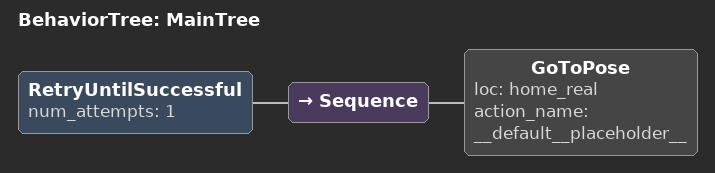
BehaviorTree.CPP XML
<root BTCPP_format="4">
    <BehaviorTree ID="MainTree">
        <RetryUntilSuccessful num_attempts="1">
            <Sequence>
                <GoToPose loc="home_real"
                  action_name="__default__placeholder__"/>
            </Sequence>
        </RetryUntilSuccessful>
    </BehaviorTree>
</root>
